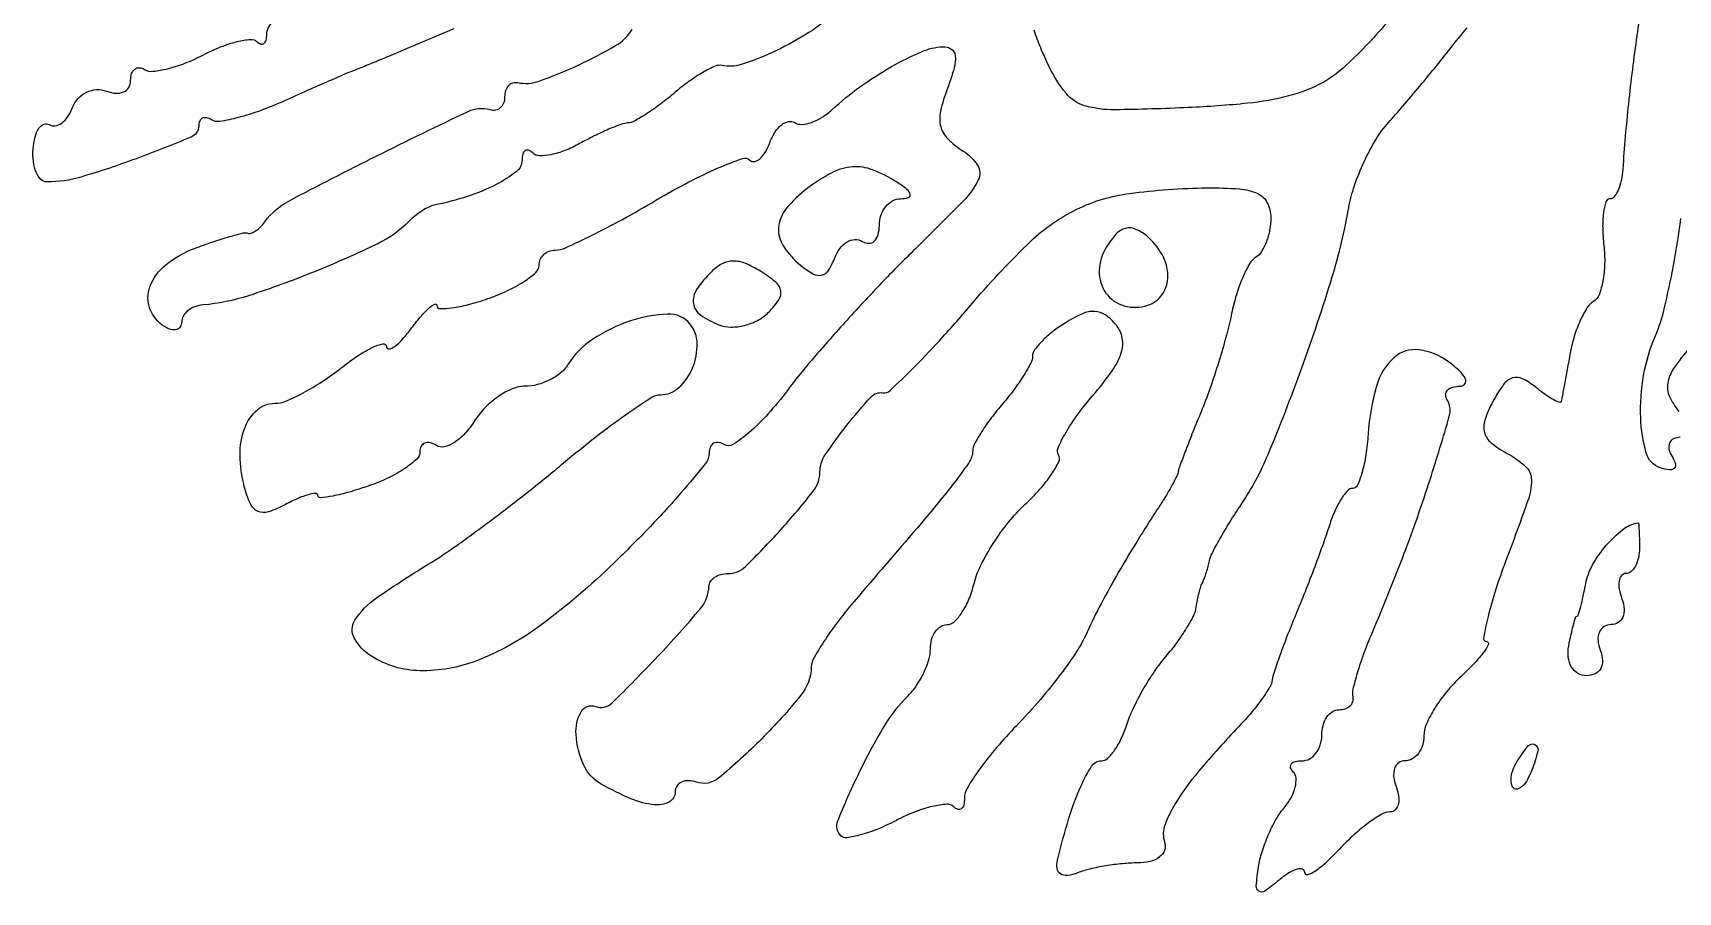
# Model space of a CAD drawing. Extents: x 0 to 367, y 0 to 579.
# Drawn here: x 94.3 to 190.9, y 130.3 to 180.8 of the extents above; entities that cross this region are included whole.
import ezdxf

# ---------------------------------------------------------------- set-up
doc = ezdxf.new("R2010")
doc.units = 0

msp = doc.modelspace()

# ---------------------------------------------------------------- linework, layer by layer
for points in [[(189.077946, 184.156207, 0.008197), (188.515592, 180.604461, 0.008677), (188.018728, 176.594557, 0.00996), (187.68725, 172.75, -0.034983), (187.595524, 172.079826, -0.051466), (187.415042, 171.514062, -0.065173), (187.180252, 171.123972, -0.228567), (186.923228, 171, 0.328224), (186.691, 170.829148, 0.043833), (186.55346, 170.198117, 0.036935), (186.50656, 169.316647, 0.022167), (186.574684, 168.270187, -0.032775), (186.622305, 167.183855, -0.040544), (186.518442, 166.176699, -0.045198), (186.29367, 165.377431, -0.164651), (185.962424, 164.976777, 0.115528), (185.580802, 164.596516, 0.033326), (185.185918, 163.857114, 0.0316), (184.839324, 162.938296, 0.029006), (184.599564, 161.95659, -0.000216), (184.421421, 160.988491, -0.000291), (184.259256, 160.112218, -0.000198), (184.12244, 159.376941, -0.003142), (184.07431, 159.127555, -0.453255), (183.954873, 159.058734, -0.041986), (183.601689, 159.213201, -0.032174), (183.123864, 159.513132, -0.016966), (182.569739, 159.942122, 0.058109), (181.796522, 160.445, 0.197921), (181.209167, 160.486039, 0.15714), (180.674468, 160.093914, 0.033739), (180.057026, 159.106554, 0.04028), (179.581796, 158.015773, 0.150832), (179.558927, 157.277335, 0.158352), (179.955213, 156.675817, 0.045722), (180.896339, 156.055478, -0.063559), (181.974326, 155.288583, -0.208631), (182.318161, 154.506363, -0.085648), (182.11061, 153.283335, -0.006035), (180.913128, 150.01349, 0.01122), (180.231396, 148.090431, 0.019864), (179.768806, 146.472713, 0.016145), (179.50669, 145.221533, 0.466213), (179.692637, 145, -0.540914), (179.791741, 144.848442, -0.055807), (179.533165, 144.401057, -0.031637), (178.981344, 143.744335, -0.014677), (178.188561, 142.961045, 0.032327), (177.351028, 142.073013, 0.033186), (176.64289, 141.091851, 0.035165), (176.14879, 140.16219, 0.104937), (176, 139.461045, -0.074162), (175.916739, 138.902788, -0.0883), (175.674822, 138.429182, -0.100632), (175.315162, 138.112579, -0.131049), (174.893011, 138, 0.158089), (174.519085, 137.878743, 0.151946), (174.280284, 137.559375, 0.112257), (174.22328, 137.073899, 0.06502), (174.361626, 136.5, -0.053447), (174.514215, 135.925514, -0.096452), (174.495059, 135.440625, -0.144873), (174.313225, 135.122705, -0.193231), (174.00757, 135, 0.134278), (173.523477, 134.867607, 0.025346), (172.752055, 134.35711, 0.025453), (171.887757, 133.649314, 0.020929), (171.038955, 132.811439, -0.017395), (170.255383, 132.026944, -0.039277), (169.598943, 131.504, -0.082165), (169.16744, 131.305993, -0.49453), (169, 131.433883, 0.314374), (168.865089, 131.627247, 0.16104), (168.5552, 131.637505, 0.071513), (168.067655, 131.414479, 0.030237), (167.485788, 130.988205, -0.01915), (166.647166, 130.3448, -0.306937), (166.307564, 130.337832, -0.276902), (166.150649, 130.658219, -0.016652), (166.2824, 131.76823, -0.038636), (166.488372, 132.65319, -0.025705), (166.852866, 133.629521, -0.025903), (167.307503, 134.545998, -0.045139), (167.787936, 135.244479, 0.047242), (168.196539, 135.843902, 0.063432), (168.438417, 136.454439, 0.079292), (168.487339, 136.983226, 0.181815), (168.324657, 137.342009, -0.113033), (168.167715, 137.592176, -0.253554), (168.20266, 137.806715, -0.172529), (168.43152, 137.953729, -0.057388), (168.833333, 138, 0.127718), (169.278257, 138.115534, 0.100747), (169.657292, 138.440625, 0.089419), (169.912123, 138.926925, 0.076226), (170, 139.5, -0.064853), (170.074694, 140.073457, -0.082425), (170.29375, 140.559375, -0.098894), (170.618646, 140.884432, -0.148195), (171, 141, 0.075785), (171.369958, 141.056399, 0.1072), (171.658815, 141.220313, 0.127727), (171.821248, 141.464499, 0.137095), (171.838518, 141.75, -0.111941), (171.843448, 142.202968, -0.013907), (172.099982, 143.160937, -0.015837), (172.477674, 144.296354, -0.012503), (172.955367, 145.5, 0.009877), (174.848676, 150.198494, 0.013262), (176.365448, 154.530683, 0.007675), (177.493494, 158.244256, 0.211347), (177.357509, 159.230555, -0.147326), (177.279534, 159.522464, -0.191599), (177.388887, 159.773975, -0.133472), (177.687953, 159.943894, -0.06291), (178.132113, 160, 0.230907), (178.413994, 160.137509, 0.285059), (178.444822, 160.422672, 0.092917), (178.106259, 160.884101, 0.028659), (177.44113, 161.438882, 0.1278), (175.709515, 162.137874, 0.219062), (174.250562, 161.683574, 0.142427), (173.210614, 160.004993, 0.050383), (172.72456, 157.190833, -0.020053), (172.589098, 155.969346, -0.031664), (172.365447, 154.939531, -0.033009), (172.096019, 154.185447, -0.298068), (171.817388, 154.001987, 0.212901), (171.509705, 153.863679, 0.041248), (171.13364, 153.365233, 0.037327), (170.761075, 152.665548, 0.026841), (170.448299, 151.837105, -0.009258), (170.095164, 150.79199, -0.003919), (169.584575, 149.402723, -0.003876), (169.016071, 147.927335, -0.005059), (168.471948, 146.587105, 0.005625), (167.971369, 145.350113, 0.006957), (167.534232, 144.186525, 0.005817), (167.192852, 143.202145, 0.050391), (167.091037, 142.75, -0.105905), (166.953271, 142.350162, -0.01834), (166.51268, 141.676959, -0.019224), (165.926664, 140.913457, -0.016159), (165.25, 140.150285, 0.01154), (162.929467, 137.581283, 0.034629), (161.513718, 135.68895, 0.052732), (160.787318, 134.250816, 0.172713), (160.766022, 133.201934, -0.170378), (160.75877, 132.741948, -0.144369), (160.466988, 132.350084, -0.102719), (159.908328, 132.087566, -0.058708), (159.165121, 132, 0.023971), (158.288848, 131.957965, 0.016838), (157.309534, 131.830391, 0.017036), (156.378273, 131.644248, 0.033777), (155.658912, 131.422607, -0.057006), (155.049204, 131.265286, -0.177599), (154.641174, 131.353492, -0.224275), (154.445529, 131.662035, -0.090368), (154.474347, 132.172607, -0.014041), (155.141042, 134.632099, -0.030829), (155.817322, 136.459617, -0.037527), (156.471296, 137.682502, -0.256593), (157.049244, 138, 0.191136), (157.408777, 138.142651, 0.050419), (157.821962, 138.618901, 0.04369), (158.218043, 139.300308, 0.032981), (158.533928, 140.106897, -0.034751), (158.908178, 141.052658, -0.018832), (159.4905, 142.160515, -0.018678), (160.171072, 143.248576, -0.027956), (160.851315, 144.139317, 0.019058), (161.491587, 144.947504, 0.020477), (162.052418, 145.783445, 0.020524), (162.472562, 146.536444, 0.085058), (162.625, 147.03242, -0.016358), (162.691197, 147.439533, -0.014068), (162.786719, 147.862648, -0.014291), (162.895253, 148.24187, -0.039099), (163, 148.5, 0.026278), (163.106617, 148.744565, 0.012035), (163.220916, 149.073438, 0.011881), (163.324924, 149.426269, 0.01606), (163.400991, 149.75, -0.06946), (163.551955, 150.180376, -0.009257), (164.010018, 151.029775, -0.010566), (164.596336, 152.020847, -0.0087), (165.262243, 153.053491, 0.048543), (166.839993, 155.989222, 0.012033), (168.827507, 161.082228, 0.012838), (170.609811, 166.418855, 0.030577), (171.585083, 170.482944, -0.038936), (171.919934, 171.782299, -0.026544), (172.490501, 173.197953, -0.026818), (173.191457, 174.512664, -0.047667), (173.922409, 175.497062, 0.006209), (174.749782, 176.437456, 0.003297), (175.752315, 177.621592, 0.00328), (176.761395, 178.845758, 0.005085), (177.614621, 179.916868, -0.011153), (178.538597, 181.048343, -0.005201)], [(141.25, 181.806987, -0.040029), (139.644182, 180.63716, -0.030183), (137.716168, 179.610685, -0.028764), (135.888072, 178.898749, -0.131034), (134.758228, 178.838499, 0.156845), (134.349389, 178.795889, 0.026129), (133.634911, 178.435428, 0.026458), (132.811484, 177.904848, 0.020702), (131.975807, 177.247257, -0.015048), (131.141905, 176.575661, -0.018534), (130.323811, 176.002848, -0.017174), (129.612262, 175.576869, -0.114433), (129.21758, 175.464565, 0.076044), (128.816023, 175.382689, 0.012941), (128.088475, 175.093095, 0.013864), (127.245187, 174.70387, 0.011957), (126.381483, 174.249748, -0.033257), (125.524096, 173.844553, -0.044613), (124.699782, 173.602309, -0.051989), (124.018692, 173.538938, -0.196027), (123.631483, 173.70185, 0.101554), (123.390914, 173.860491, 0.24628), (123.185498, 173.839387, 0.186113), (123.044891, 173.64137, 0.062441), (123, 173.283298, -0.232291), (122.663355, 172.597779, -0.046056), (121.475406, 171.843401, -0.040298), (119.803399, 171.149895, -0.028387), (117.833333, 170.634522, 0.068185), (117.519623, 170.525218, 0.025974), (117.117708, 170.293299, 0.025144), (116.701346, 169.992534, 0.028119), (116.333333, 169.661814, -0.08504), (114.523095, 168.373207, -0.016157), (110.808833, 166.729434, -0.017635), (106.932511, 165.318558, -0.056952), (104.25, 164.774732, 0.068301), (103.772232, 164.666575, 0.079146), (103.367188, 164.436283, 0.090755), (103.095379, 164.123131, 0.134254), (103, 163.774316, -0.137896), (102.918846, 163.485653, -0.191008), (102.70625, 163.325641, -0.139668), (102.382857, 163.328814, -0.066654), (102, 163.5, -0.164609), (101.135612, 164.545333, -0.184172), (101.135122, 165.846508, -0.133684), (102.07633, 167.138273, -0.07816), (103.75, 168.09505, -0.008965), (104.831773, 168.484288, -0.012792), (105.80622, 168.787729, -0.008741), (106.621583, 169.003599, -0.156969), (106.888197, 168.984889, 0.189106), (107.080105, 168.983418, 0.057774), (107.342078, 169.120321, 0.048677), (107.625474, 169.35625, 0.036809), (107.888197, 169.66459, -0.113439), (109.288452, 170.87494, -0.006279), (114.467353, 173.533806, -0.004592), (119.832946, 176.142721, -0.182139), (121.121573, 176.25, 0.113197), (121.456265, 176.232636, 0.134069), (121.741962, 176.367188, 0.125173), (121.932907, 176.637471, 0.091756), (122, 177, -0.075785), (122.056399, 177.369958, -0.1072), (122.220313, 177.658815, -0.127727), (122.464499, 177.821248, -0.137095), (122.75, 177.838518, 0.139839), (124.007502, 177.921387, 0.022605), (126.300144, 178.860791, 0.023404), (128.502228, 180.009688, 0.123), (129.471959, 180.954629, -0.074241)], [(119, 181), (117.501882, 180.364686), (116.25, 179.833794, -0.001123), (115.160284, 179.374558, -0.001464), (114.160938, 178.959481, -0.001083), (113.321581, 178.61586, -0.013536), (113, 178.49506, 0.018952), (112.664877, 178.365014, 0.001021), (111.62166, 177.911467, 0.001595), (110.383231, 177.365328, 0.001162), (109.009906, 176.750634, -0.017979), (107.617767, 176.182904, -0.024382), (106.321805, 175.778442, -0.022756), (105.248609, 175.551653, -0.181021), (104.759906, 175.648386, 0.084024), (104.469599, 175.766336, 0.162769), (104.223223, 175.74051, 0.181245), (104.059327, 175.5765, 0.107019), (104, 175.302496, -0.303439), (103.551183, 174.631039, -0.009463), (100.316256, 173.363529, -0.01687), (97.085547, 172.290131, -0.071883), (95.077898, 172, -0.201484), (94.725267, 172.148111, -0.095057), (94.44714, 172.56715, -0.070678), (94.284146, 173.191661, -0.047377), (94.269735, 173.930722, -0.041925), (94.382791, 174.63583, -0.084955), (94.607296, 175.149151, -0.1491), (94.899809, 175.392044, -0.242211), (95.214649, 175.36734, 0.180951), (95.564416, 175.298059, 0.117832), (95.94839, 175.459074, 0.087025), (96.310509, 175.835872, 0.056439), (96.589822, 176.373476, -0.093374), (96.917467, 176.904756, -0.096433), (97.412722, 177.273265, -0.099159), (97.997935, 177.422544, -0.105007), (98.582759, 177.329869, 0.073695), (99.124546, 177.209122, 0.122057), (99.583685, 177.288291, 0.15249), (99.886779, 177.552154, 0.138841), (100, 177.952028, -0.07425), (100.060972, 178.360347, -0.150879), (100.241374, 178.626342, -0.18777), (100.509218, 178.710407, -0.122223), (100.8217, 178.610195, 0.16531), (101.304515, 178.499225, 0.034978), (102.168012, 178.648932, 0.033085), (103.192424, 178.974529, 0.026179), (104.251011, 179.455201, -0.024541), (105.29138, 179.931717, -0.034799), (106.260276, 180.243007, -0.037421), (107.047636, 180.37532, -0.222854), (107.429311, 180.237356, 0.112375), (107.646309, 180.100829, 0.253222), (107.83236, 180.130518, 0.173257), (107.959847, 180.327923, 0.057644), (108, 180.675046, -0.293084), (108.496505, 181.449322, -0.011677)], [(173.778303, 181.30317, -0.03095), (171.271864, 178.712227, -0.068641), (169.82858, 177.718396, -0.053516), (168.043833, 177.048586, -0.03799), (165.634, 176.619628, -0.013796), (162.16922, 176.367556, -0.007401), (157.839333, 176.236615, -0.075531), (156.065024, 176.478237, -0.15223), (154.971958, 177.207358, -0.057108), (153.972844, 178.778881, -0.014755), (153.479469, 179.875718, -0.018491), (153.090538, 180.920984, -0.016895)], [(191.063428, 157, 0.110854), (190.66837, 156.911323, 0.183256), (190.43412, 156.668141, 0.159691), (190.402004, 156.302011, 0.081268), (190.580179, 155.870268, -0.063404), (190.778182, 155.435018, -0.28495), (190.710727, 155.176132, -0.229654), (190.424113, 155.08456, -0.046362), (189.889196, 155.212571, -0.248038), (189.060604, 156.089643, -0.058656), (188.742299, 158.1464, -0.052772), (188.914712, 160.638164, -0.057396), (189.607148, 162.965394, 0.042947), (190.128429, 164.548904, 0.012138), (190.664912, 167.092073, 0.012671), (191.104242, 169.844374, 0.019384)], [(191.611988, 162.268758, 0.026276), (190.676905, 161.038017, 0.108263), (190.330624, 160.174797, 0.14925), (190.432338, 159.399813, 0.066575), (190.984433, 158.518758, -0.020919)]]:
    msp.add_lwpolyline(points, format="xyb")
for points in [[(147.997854, 177.494357, 0.035038), (147.594193, 176.157647, 0.118226), (147.605192, 175.251328, 0.137606), (148.020261, 174.528055, 0.05457), (148.928081, 173.812841, -0.112308), (149.76727, 172.979459, -0.260858), (149.814288, 172.123066, -0.079782), (148.946853, 170.894361, -0.006322), (146.114191, 168.068485, 0.009154), (144.109595, 166.045912, 0.006808), (141.968737, 163.743292, 0.006886), (140.008298, 161.515372, 0.015457), (138.597458, 159.759744, -0.0209), (137.452419, 158.366203, -0.032682), (136.344785, 157.279537, -0.034628), (135.398985, 156.573473, -0.289076), (134.888743, 156.568761, 0.093926), (134.549643, 156.698832, 0.172203), (134.261068, 156.651642, 0.17345), (134.068203, 156.43358, 0.095457), (134, 156.07959, -0.171674), (133.778395, 155.453187, -0.008507), (132.35349, 153.751418, -0.012914), (130.542402, 151.767622, -0.008904), (128.39486, 149.612139, -0.032026), (124.113097, 145.965897, -0.068745), (120.323424, 143.875343, -0.096459), (117.010129, 143.291202, -0.135936), (114.149466, 144.13873, -0.126747), (113.150925, 145.188485, -0.276017), (113.183455, 146.259217, -0.100023), (114.454966, 147.57477, -0.013516), (117.691247, 149.676658, 0.017571), (119.160784, 150.648118, 0.006199), (121.199032, 152.139393, 0.006145), (123.400234, 153.834876, 0.007175), (125.446856, 155.5, -0.008869), (127.343379, 157.032352, -0.012497), (129.090979, 158.325, -0.008733), (130.580418, 159.331778, -0.145242), (131.147313, 159.5, 0.189992), (132.219783, 159.922783, 0.107372), (133.027133, 161.088188, 0.10394), (133.294153, 162.516679, 0.169182), (132.86686, 163.660423, 0.233781), (131.568416, 164.23834, 0.070431), (129.381426, 163.837696, 0.06513), (127.157428, 162.758188, 0.10722), (125.70031, 161.271056, -0.082416), (125.268395, 160.784563, -0.052913), (124.633286, 160.373373, -0.051618), (123.904174, 160.094182, -0.065732), (123.190857, 160, 0.098163), (122.443269, 159.8518, 0.052084), (121.609318, 159.401102, 0.049003), (120.821682, 158.74108, 0.054341), (120.20784, 157.961197, -0.045332), (119.64934, 157.224769, -0.065043), (119.024462, 156.696902, -0.084792), (118.432614, 156.445026, -0.199264), (117.967293, 156.520214, 0.076153), (117.597388, 156.677289, 0.153411), (117.284142, 156.660074, 0.186655), (117.07675, 156.475068, 0.118886), (117, 156.156842, -0.207807), (116.809663, 155.718651, -0.040427), (116.11875, 155.170795, -0.036827), (115.148833, 154.620604, -0.026743), (114, 154.149845, -0.01352), (112.849288, 153.783281, -0.023994), (111.88125, 153.553174, -0.022698), (111.150612, 153.450208, -0.442205), (111, 153.587203, 0.434937), (110.873108, 153.705482, 0.050619), (110.444925, 153.631371, 0.035946), (109.835509, 153.412779, 0.018787), (109.110384, 153.059075, -0.041123), (108.108473, 152.624571, -0.186758), (107.484355, 152.650965, -0.186855), (107.040808, 153.090606, -0.041172), (106.67878, 154.120344, -0.060982), (106.431944, 155.951861, -0.091339), (106.704318, 157.538398, -0.123491), (107.429671, 158.603367, -0.183811), (108.47213, 159, 0.099156), (109.125329, 159.130824, 0.023476), (110.13469, 159.60882, 0.023252), (111.264072, 160.279242, 0.02108), (112.365141, 161.07258, -0.018777), (113.379012, 161.810206, -0.038289), (114.235352, 162.294707, -0.062938), (114.826793, 162.485876, -0.458339), (115.031803, 162.32258, 0.431338), (115.179551, 162.193595, 0.136842), (115.485547, 162.31184, 0.050563), (115.964835, 162.751042, 0.020106), (116.531803, 163.44113, -0.014859), (117.096237, 164.143015, -0.034594), (117.568717, 164.624314, -0.076945), (117.87726, 164.822907, -0.542772), (118, 164.743149, 0.408724), (118.181356, 164.558356, 0.038399), (118.88125, 164.598983, 0.032251), (119.849276, 164.79443, 0.017933), (121, 165.149845, 0.025101), (122.148936, 165.616248, 0.035037), (123.11875, 166.153459, 0.037743), (123.813953, 166.683439, 0.214187), (124, 167.097825, -0.105118), (124.073178, 167.442055, -0.099178), (124.280823, 167.734986, -0.096403), (124.591064, 167.931326, -0.093274), (124.955994, 168, 0.107391), (125.553293, 168.129786, 0.007782), (127.086837, 168.858296, 0.010608), (128.899676, 169.802694, 0.007818), (130.86747, 170.921857, -0.0126), (132.807616, 172.000874, -0.019715), (134.533244, 172.819455, -0.014683), (135.951747, 173.376412, -0.290311), (136.387937, 173.278729, 0.253318), (136.653981, 173.19957, 0.13203), (136.971528, 173.36069, 0.077915), (137.299713, 173.763884, 0.04034), (137.581246, 174.351128, -0.052416), (137.881655, 174.94085, -0.082399), (138.264287, 175.359643, -0.114301), (138.664522, 175.547308, -0.193463), (139.024165, 175.485065, 0.15727), (139.435956, 175.383599, 0.065658), (140.002748, 175.499393, 0.056001), (140.626099, 175.796317, 0.046488), (141.211612, 176.240809, -0.029849), (142.861123, 177.58171, -0.026569), (144.722126, 178.773917, -0.026827), (146.479926, 179.651375, -0.090594), (147.725249, 179.941193, -0.157919), (148.222648, 179.806052, -0.223961), (148.459239, 179.421546, -0.097874), (148.398093, 178.696833, -0.021008)], [(139.75, 171.607954, 0.057926), (138.530232, 170.436893, 0.153416), (138.080533, 169.329002, 0.168325), (138.363486, 168.231829, 0.073169), (139.383217, 167.096921, 0.043378), (140.099916, 166.600237, 0.18638), (140.604015, 166.523643, 0.199129), (141.007636, 166.806257, 0.050146), (141.376154, 167.537859, -0.068159), (141.684457, 168.098844, -0.098662), (142.102594, 168.477193, -0.123342), (142.561531, 168.615824, -0.151515), (142.992937, 168.504365, 0.137823), (143.375314, 168.394554, 0.191), (143.704175, 168.522757, 0.139718), (143.926152, 168.889745, 0.066686), (144, 169.440983, -0.078525), (144.094295, 170.03769, -0.089641), (144.367188, 170.546537, -0.099424), (144.773227, 170.889606, -0.123393), (145.25, 171.015313, 0.066727), (145.704915, 171.081977, 0.405416), (145.8125, 171.269141, 0.167501), (145.621859, 171.559769, 0.021149), (145, 172, 0.05176), (143.604199, 172.709558, 0.110804), (142.414852, 172.884655, 0.103105), (141.209238, 172.537947, 0.040973)], [(167, 169.905171, -0.044461), (166.935533, 169.181617, -0.045182), (166.744191, 168.484907, -0.049269), (166.463348, 167.913454, -0.11601), (166.129162, 167.579826, 0.124309), (165.756982, 167.195907, 0.028836), (165.35069, 166.385792, 0.02803), (164.978919, 165.370993, 0.024242), (164.701924, 164.270809, -0.016911), (164.400346, 162.994255, -0.008953), (163.94502, 161.432675, -0.008899), (163.42165, 159.850273, -0.01361), (162.906556, 158.5, 0.002828), (162.424775, 157.31447, 0.003795), (162.002423, 156.234375, 0.002634), (161.660203, 155.324895, 0.039758), (161.568481, 155, -0.064909), (161.474125, 154.720256, -0.010387), (161.209317, 154.20625, -0.011342), (160.869121, 153.610949, -0.009728), (160.484965, 153, 0.006621), (159.12131, 150.860902, 0.008604), (157.932218, 148.864012, 0.00947), (156.923042, 147.020833, 0.01358), (156.104896, 145.347859, -0.041935), (155.521324, 144.308241, -0.014437), (154.512627, 142.907786, -0.014231), (153.306158, 141.420511, -0.016013), (152.061957, 140.063381, 0.016675), (150.889503, 138.781106, 0.021161), (149.89945, 137.518587, 0.01974), (149.172111, 136.416223, 0.136783), (149, 135.798855, -0.056041), (148.956041, 135.407886, -0.168639), (148.815882, 135.183365, -0.255214), (148.611375, 135.146396, -0.116644), (148.373216, 135.293451, 0.218274), (147.958793, 135.447359, 0.039222), (147.123785, 135.318923, 0.03598), (146.097604, 134.998167, 0.025598), (145, 134.5, -0.021238), (143.910047, 133.993805, -0.030872), (142.90753, 133.649761, -0.031353), (142.094821, 133.479785, -0.236488), (141.733391, 133.599943, -0.301835), (141.556826, 134.474922, -0.015358), (142.793129, 137.259237, -0.023652), (144.286713, 140.020184, -0.059491), (145.690506, 141.821429, 0.04695), (146.191695, 142.43237, 0.037214), (146.615336, 143.17433, 0.038408), (146.90586, 143.928662, 0.072842), (147, 144.571429, -0.066893), (147.073386, 145.11751, -0.083832), (147.288153, 145.580357, -0.09947), (147.60687, 145.889896, -0.144111), (147.980948, 146, 0.192318), (148.400001, 146.167374, 0.057123), (148.851067, 146.706519, 0.04812), (149.262415, 147.484459, 0.036097), (149.565555, 148.40517, -0.054514), (149.966486, 149.487289, -0.026978), (150.692358, 150.761878, -0.026404), (151.596541, 152.01662, -0.034861), (152.553787, 153.05053, 0.022061), (153.437421, 153.957271, 0.033081), (154.116796, 154.8286, 0.03492), (154.545156, 155.56595, 0.258021), (154.526121, 155.957735, -0.247901), (154.498031, 156.372834, -0.026463), (154.951634, 157.262839, -0.027707), (155.648806, 158.327729, -0.0187), (156.553563, 159.463982, 0.02252), (157.680907, 160.902178, 0.075915), (158.218675, 161.965456, 0.125769), (158.276132, 162.828397, 0.127937), (157.911344, 163.606824, 0.066576), (157.278821, 164.190336, 0.145051), (156.658887, 164.398577, 0.1151), (155.92802, 164.255578, 0.033973), (154.914722, 163.71467, 0.026041), (154.181697, 163.202, 0.032648), (153.56245, 162.65043, 0.034405), (153.121027, 162.135912, 0.161456), (153, 161.770884, -0.121253), (152.899422, 161.362238, -0.019315), (152.485938, 160.642212, -0.020426), (151.920034, 159.816368, -0.016626), (151.25, 158.979011, 0.015522), (150.578718, 158.143881, 0.019216), (150.009147, 157.324752, 0.01786), (149.588564, 156.61257, 0.119163), (149.483268, 156.21758, -0.145152), (149.255192, 155.509485, -0.01637), (148.246572, 154.133757, -0.010457), (146.448251, 151.938288, -0.001603), (142.765973, 147.657715, 0.013919), (141.716703, 146.375386, 0.017728), (140.825682, 145.133829, 0.01583), (140.160025, 144.061093, 0.123569), (140, 143.5, -0.163094), (139.39009, 141.856122, -0.026607), (137.086711, 139.291667, -0.023661), (134.553722, 136.98594, -0.259767), (133.25, 136.744859, 0.072955), (132.772162, 136.83171, 0.11652), (132.367188, 136.750524, 0.145481), (132.099685, 136.516482, 0.141707), (132, 136.171817, -0.277068), (131.644451, 135.579444, -0.150085), (130.78121, 135.411903, -0.073569), (129.397855, 135.769731, -0.029773), (127.647259, 136.636021, -0.157502), (126.628909, 137.752851, -0.089619), (126.175678, 139.541938, -0.144849), (126.472345, 140.878979, -0.373977), (127.33083, 141.191384, 0.292726), (128.275285, 141.38559, 0.010654), (130.968106, 144.123218, 0.013351), (133.490801, 146.947015, 0.171952), (133.984027, 148.25, -0.144489), (134.075124, 148.536074, -0.096878), (134.320219, 148.779687, -0.081744), (134.682059, 148.943925, -0.065836), (135.10608, 149, 0.195583), (136.13069, 149.416735, 0.015816), (138.187804, 151.552735, 0.016942), (140.095013, 153.812104, 0.164786), (140.507303, 154.975553, -0.145404), (140.815674, 155.962947, -0.020145), (142.09814, 157.715331, -0.016542), (143.51251, 159.377107, -0.254395), (144.198982, 159.615581, 0.235129), (144.630022, 159.747971, 0.006544), (146.066965, 161.149577, 0.012112), (147.732867, 162.900441, 0.007861), (149.576524, 165, -0.026046), (152.894764, 168.512618, -0.077433), (155.606891, 170.396924, -0.080633), (158.700231, 171.325851, -0.029877), (163.25, 171.649779, -0.020237), (165.158235, 171.594182, -0.091719), (166.231367, 171.317283, -0.168621), (166.793629, 170.772573, -0.117322)], [(157.346138, 168.182646, 0.132814), (156.9212, 166.780001, 0.162975), (157.314505, 165.47642, 0.172691), (158.388045, 164.721855, 0.149191), (159.771651, 164.757217, 0.16537), (160.636635, 165.414133, 0.153423), (160.954772, 166.484027, 0.123938), (160.620735, 167.729354, 0.092611), (159.708796, 168.826715, 0.071892), (159.04122, 169.235263, 0.169544), (158.466703, 169.275405, 0.14209), (157.923624, 168.943614, 0.045489)], [(134.12833, 166.72833, 0.048559), (133.261382, 165.674388, 0.185422), (133.075201, 164.859555, 0.207138), (133.487171, 164.188438, 0.061413), (134.574301, 163.609862, 0.089803), (135.274669, 163.47714, 0.062838), (136.07437, 163.571423, 0.061268), (136.847486, 163.867069, 0.074579), (137.470197, 164.32734, 0.044227), (138.090552, 165.06835, 0.200224), (138.207429, 165.607747, 0.17632), (137.910012, 166.114323, 0.033164), (137.024226, 166.752798, 0.041822), (136.129597, 167.212487, 0.10021), (135.400707, 167.353653, 0.119719), (134.756499, 167.191386, 0.075227)], [(188.666667, 150.5, -0.051493), (188.607402, 149.926062, -0.071415), (188.431094, 149.440625, -0.091451), (188.170808, 149.114347, -0.180688), (187.864718, 149, 0.226347), (187.607527, 148.877284, 0.133446), (187.467426, 148.559375, 0.08379), (187.475869, 148.074834, 0.04548), (187.638374, 147.5, -0.072198), (187.768056, 146.926168, -0.1207), (187.688598, 146.440365, -0.152772), (187.415689, 146.119991, -0.14144), (187, 146, 0.14144), (186.584311, 145.880009, 0.152772), (186.311402, 145.559635, 0.1207), (186.231944, 145.073832, 0.072198), (186.361626, 144.5, -0.073943), (186.495574, 143.897582, -0.141809), (186.392953, 143.417447, -0.163923), (186.066083, 143.11077, -0.107556), (185.557099, 143, -0.131257), (185.050222, 143.135395, -0.128293), (184.673196, 143.506315, -0.108237), (184.48413, 144.07166, -0.074196), (184.511973, 144.75, -0.007903), (184.65143, 145.420894, -0.012803), (184.79352, 145.985938, -0.006487), (184.928648, 146.447269, -0.329416), (185, 146.5, 0.333113), (185.071438, 146.553535, 0.00558), (185.212942, 147.058094, 0.011843), (185.362136, 147.671518, 0.007289), (185.510027, 148.399894, -0.081866), (185.913013, 149.50694, -0.049102), (186.717201, 150.656084, -0.049873), (187.686449, 151.581757, -0.120837), (188.583333, 151.984687, -0.447736), (188.616983, 151.95856, -0.003143), (188.642187, 151.554877, -0.008808), (188.660684, 151.074118, -0.00521)], [(182.345077, 137.456872, -0.035865), (182.083816, 136.899181, -0.069269), (181.786868, 136.507038, -0.118528), (181.50546, 136.335123, -0.281567), (181.276326, 136.390341, -0.156651), (181.142323, 136.651151, -0.070517), (181.133355, 137.040231, -0.059701), (181.242038, 137.490157, -0.049364), (181.458881, 137.933469, -0.030391), (182.120758, 138.871774, -0.36195), (182.525317, 138.954259, -0.344086), (182.696703, 138.564815, -0.029555)]]:
    msp.add_lwpolyline(points, format="xyb", close=True)

doc.saveas('drawing.dxf')
